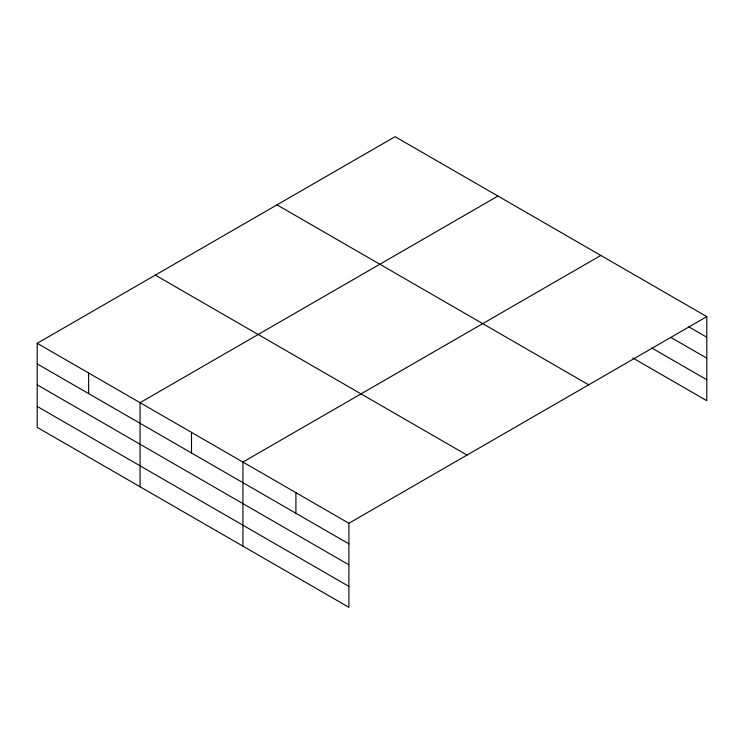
<?xml version="1.0" encoding="UTF-8"?>
<svg xmlns="http://www.w3.org/2000/svg" width="744" height="744" viewBox="0 0 744 744"><rect width="100%" height="100%" fill="white"/><g stroke="black" fill="none" stroke-linecap="round" stroke-linejoin="round"><path stroke-width="1.12" d="M632.819 357.985L706.8 400.7L706.8 316.628L395.101 136.673L37.2 343.3L37.2 427.372L348.899 607.327L348.899 523.264L37.2 343.3M497.959 196.053L140.058 402.69L140.058 486.753M600.817 255.443L242.925 462.071L242.925 546.143M348.899 523.264L706.8 316.628M688.804 326.839L706.8 337.237M670.809 337.395L706.8 358.18M651.809 348.006L706.8 379.756M276.991 204.86L588.69 384.815M155.31 275.113L467.009 455.077M37.2 363.9L348.899 543.864M37.2 384.843L348.899 564.808M37.2 406.429L348.899 586.384M295.917 492.668L295.917 513.267M191.496 432.385L191.496 452.984M88.629 372.995L88.629 393.595"/></g></svg>
